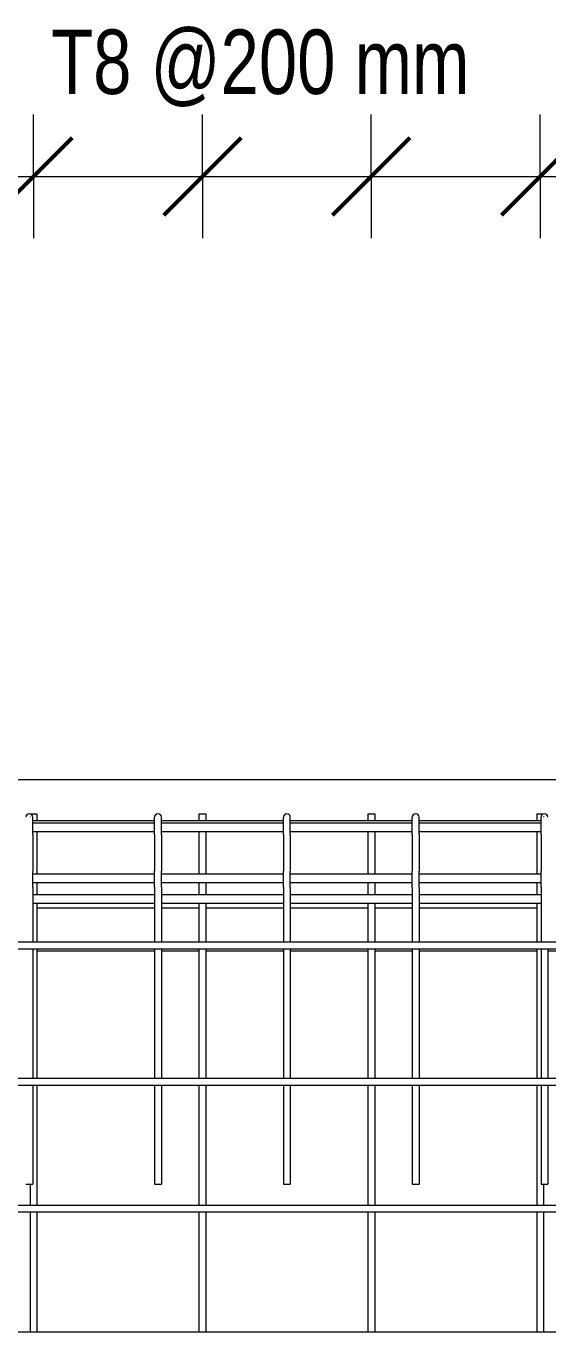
# Model space of a CAD drawing. Header units: millimetres. Extents: x 5559 to 16882, y -798 to 6095.
# Drawn here: x 7594 to 8201, y 2357 to 3877 of the extents above; entities that cross this region are included whole.
import ezdxf

# ---------------------------------------------------------------- set-up
doc = ezdxf.new("R2010")
doc.units = ezdxf.units.MM
for name, color, linetype, lineweight in [('A-ANNO-DIMS', 211, 'Continuous', 9), ('A-ANNO-DIMS-30', 211, 'Continuous', 9), ('S-BEAM', 12, 'Continuous', 18), ('S-RBAR', 171, 'Continuous', 18), ('S-RBAR-IDEN', 171, 'Continuous', 9)]:
    doc.layers.add(name, color=color, linetype=linetype, lineweight=lineweight)
doc.styles.add('Arial', font='arial.ttf', dxfattribs={"height": 120})
doc.styles.add('Nirmala UI Semilight', font='Nirmala UI Semilight.ttf', dxfattribs={"width": 0.8, "height": 75})
doc.dimstyles.new('Arc_Length_-_2_5mm_Arial', dxfattribs={"dimscale": 304.8, "dimtxt": 73.458677, "dimasz": 0.295276, "dimexe": 0.23622, "dimexo": 0.0625, "dimgap": 0.147638, "dimtad": 1, "dimdec": 4, "dimzin": 0, "dimdsep": 46, "dimtxsty": 'Arial', "dimblk1": 'OBLIQUE', "dimblk2": 'OBLIQUE', "dimsah": 1, "dimcen": 0.09, "dimazin": 0, "dimtfac": 1, "dimtdec": 4, "dimtix": 1, "dimtmove": 0, "dimatfit": 3, "dimfxl": 0.23622, "dimfxlon": 1, "dimtvp": 1, "dimtfill": 1, "dimtolj": 1, "dimtzin": 0, "dimarcsym": 2})

# ---------------------------------------------------------------- blocks, each defined once
blk = doc.blocks.new('DIMBLOCK5-Elevation Front Copy 1')
at = {"layer": 'A-ANNO-DIMS-30'}
for p, q in [((7405.6, 3701.9), (7405.6, 3773.9)), ((7602.3, 3701.9), (7602.3, 3773.9)), ((7405.6, 3701.9), (7602.3, 3701.9)), ((7405.6, 3701.9), (7405.6, 3629.9)), ((7602.3, 3701.9), (7602.3, 3629.9))]:
    blk.add_line(p, q, dxfattribs=at)
at = {"layer": 'A-ANNO-DIMS-30', "lineweight": 50}
for p, q in [((7405.6, 3701.9), (7450.6, 3746.9)), ((7602.3, 3701.9), (7647.3, 3746.9)), ((7405.6, 3701.9), (7360.6, 3656.9)), ((7602.3, 3701.9), (7557.3, 3656.9))]:
    blk.add_line(p, q, dxfattribs=at)
blk = doc.blocks.new('_Oblique')
at = {"color": 0, "linetype": 'ByBlock', "lineweight": -2}
blk.add_line((-0.5, -0.5), (0.5, 0.5), dxfattribs=at)
blk = doc.blocks.new('DIMBLOCK6-Elevation Front Copy 1')
at = {"layer": 'A-ANNO-DIMS-30'}
for p, q in [((7602.3, 3701.9), (7602.3, 3773.9)), ((7799, 3701.9), (7799, 3773.9)), ((7602.3, 3701.9), (7799, 3701.9)), ((7602.3, 3701.9), (7602.3, 3629.9)), ((7799, 3701.9), (7799, 3629.9))]:
    blk.add_line(p, q, dxfattribs=at)
at = {"layer": 'A-ANNO-DIMS-30', "lineweight": 50}
for p, q in [((7602.3, 3701.9), (7647.3, 3746.9)), ((7799, 3701.9), (7844, 3746.9)), ((7602.3, 3701.9), (7557.3, 3656.9)), ((7799, 3701.9), (7754, 3656.9))]:
    blk.add_line(p, q, dxfattribs=at)
blk = doc.blocks.new('DIMBLOCK7-Elevation Front Copy 1')
at = {"layer": 'A-ANNO-DIMS-30'}
for p, q in [((7799, 3701.9), (7799, 3773.9)), ((7995.7, 3701.9), (7995.7, 3773.9)), ((7799, 3701.9), (7995.7, 3701.9)), ((7799, 3701.9), (7799, 3629.9)), ((7995.7, 3701.9), (7995.7, 3629.9))]:
    blk.add_line(p, q, dxfattribs=at)
at = {"layer": 'A-ANNO-DIMS-30', "lineweight": 50}
for p, q in [((7799, 3701.9), (7844, 3746.9)), ((7995.7, 3701.9), (8040.7, 3746.9)), ((7799, 3701.9), (7754, 3656.9)), ((7995.7, 3701.9), (7950.7, 3656.9))]:
    blk.add_line(p, q, dxfattribs=at)
blk = doc.blocks.new('DIMBLOCK8-Elevation Front Copy 1')
at = {"layer": 'A-ANNO-DIMS-30'}
for p, q in [((7995.7, 3701.9), (7995.7, 3773.9)), ((8192.4, 3701.9), (8192.4, 3773.9)), ((7995.7, 3701.9), (8192.4, 3701.9)), ((7995.7, 3701.9), (7995.7, 3629.9)), ((8192.4, 3701.9), (8192.4, 3629.9))]:
    blk.add_line(p, q, dxfattribs=at)
at = {"layer": 'A-ANNO-DIMS-30', "lineweight": 50}
for p, q in [((7995.7, 3701.9), (8040.7, 3746.9)), ((8192.4, 3701.9), (8237.4, 3746.9)), ((7995.7, 3701.9), (7950.7, 3656.9)), ((8192.4, 3701.9), (8147.4, 3656.9))]:
    blk.add_line(p, q, dxfattribs=at)
blk = doc.blocks.new('DIMBLOCK9-Elevation Front Copy 1')
at = {"layer": 'A-ANNO-DIMS-30'}
for p, q in [((8192.4, 3701.9), (8192.4, 3773.9)), ((8389.1, 3701.9), (8389.1, 3773.9)), ((8192.4, 3701.9), (8389.1, 3701.9)), ((8192.4, 3701.9), (8192.4, 3629.9)), ((8389.1, 3701.9), (8389.1, 3629.9))]:
    blk.add_line(p, q, dxfattribs=at)
at = {"layer": 'A-ANNO-DIMS-30', "lineweight": 50}
for p, q in [((8192.4, 3701.9), (8237.4, 3746.9)), ((8389.1, 3701.9), (8434.1, 3746.9)), ((8192.4, 3701.9), (8147.4, 3656.9)), ((8389.1, 3701.9), (8344.1, 3656.9))]:
    blk.add_line(p, q, dxfattribs=at)
blk = doc.blocks.new('DIMBLOCK14-Elevation Front Copy 1')
at = {"layer": 'A-ANNO-DIMS-30'}
for p, q in [((6618.9, 3701.9), (6618.9, 3773.9)), ((6815.6, 3701.9), (6815.6, 3773.9)), ((7012.3, 3701.9), (7012.3, 3773.9)), ((7209, 3701.9), (7209, 3773.9)), ((7405.6, 3701.9), (7405.6, 3773.9)), ((7602.3, 3701.9), (7602.3, 3773.9)), ((7799, 3701.9), (7799, 3773.9)), ((7995.7, 3701.9), (7995.7, 3773.9)), ((8192.4, 3701.9), (8192.4, 3773.9)), ((8389.1, 3701.9), (8389.1, 3773.9)), ((8585.8, 3701.9), (8585.8, 3773.9)), ((8782.5, 3701.9), (8782.5, 3773.9)), ((8979.2, 3701.9), (8979.2, 3773.9)), ((9175.9, 3701.9), (9175.9, 3773.9)), ((6618.9, 3701.9), (9175.9, 3701.9)), ((6618.9, 3701.9), (6815.6, 3701.9)), ((6618.9, 3701.9), (6618.9, 3629.9)), ((6815.6, 3701.9), (7012.3, 3701.9)), ((6815.6, 3701.9), (6815.6, 3629.9)), ((7012.3, 3701.9), (7209, 3701.9)), ((7012.3, 3701.9), (7012.3, 3629.9)), ((7209, 3701.9), (7405.6, 3701.9)), ((7209, 3701.9), (7209, 3629.9)), ((7405.6, 3701.9), (7602.3, 3701.9)), ((7405.6, 3701.9), (7405.6, 3629.9)), ((7602.3, 3701.9), (7799, 3701.9)), ((7602.3, 3701.9), (7602.3, 3629.9)), ((7799, 3701.9), (7995.7, 3701.9)), ((7799, 3701.9), (7799, 3629.9)), ((7995.7, 3701.9), (8192.4, 3701.9)), ((7995.7, 3701.9), (7995.7, 3629.9)), ((8192.4, 3701.9), (8389.1, 3701.9)), ((8192.4, 3701.9), (8192.4, 3629.9)), ((8389.1, 3701.9), (8585.8, 3701.9)), ((8389.1, 3701.9), (8389.1, 3629.9)), ((8585.8, 3701.9), (8782.5, 3701.9)), ((8585.8, 3701.9), (8585.8, 3629.9)), ((8782.5, 3701.9), (8979.2, 3701.9)), ((8782.5, 3701.9), (8782.5, 3629.9)), ((8979.2, 3701.9), (9175.9, 3701.9)), ((8979.2, 3701.9), (8979.2, 3629.9)), ((9175.9, 3701.9), (9175.9, 3629.9))]:
    blk.add_line(p, q, dxfattribs=at)
at = {"layer": 'A-ANNO-DIMS-30', "lineweight": 50}
for p, q in [((6618.9, 3701.9), (6663.9, 3746.9)), ((6815.6, 3701.9), (6860.6, 3746.9)), ((7012.3, 3701.9), (7057.3, 3746.9)), ((7209, 3701.9), (7254, 3746.9)), ((7405.6, 3701.9), (7450.6, 3746.9)), ((7602.3, 3701.9), (7647.3, 3746.9)), ((7799, 3701.9), (7844, 3746.9)), ((7995.7, 3701.9), (8040.7, 3746.9)), ((8192.4, 3701.9), (8237.4, 3746.9)), ((8389.1, 3701.9), (8434.1, 3746.9)), ((8585.8, 3701.9), (8630.8, 3746.9)), ((8782.5, 3701.9), (8827.5, 3746.9)), ((8979.2, 3701.9), (9024.2, 3746.9)), ((9175.9, 3701.9), (9220.9, 3746.9)), ((6618.9, 3701.9), (6573.9, 3656.9)), ((6815.6, 3701.9), (6770.6, 3656.9)), ((7012.3, 3701.9), (6967.3, 3656.9)), ((7209, 3701.9), (7164, 3656.9)), ((7405.6, 3701.9), (7360.6, 3656.9)), ((7602.3, 3701.9), (7557.3, 3656.9)), ((7799, 3701.9), (7754, 3656.9)), ((7995.7, 3701.9), (7950.7, 3656.9)), ((8192.4, 3701.9), (8147.4, 3656.9)), ((8389.1, 3701.9), (8344.1, 3656.9)), ((8585.8, 3701.9), (8540.8, 3656.9)), ((8782.5, 3701.9), (8737.5, 3656.9)), ((8979.2, 3701.9), (8934.2, 3656.9)), ((9175.9, 3701.9), (9130.9, 3656.9))]:
    blk.add_line(p, q, dxfattribs=at)
blk = doc.blocks.new('_None')

msp = doc.modelspace()

# ---------------------------------------------------------------- linework, layer by layer
at = {"layer": 'S-BEAM'}
for p, q in [((7147.63934, 3000), (8647.63934, 3000)), ((7743.37484, 2850), (7606.33597, 2850)), ((7795.02828, 2850), (7751.37834, 2850)), ((7893.37484, 2850), (7803.02828, 2850)), ((7991.72059, 2850), (7901.37834, 2850)), ((8043.37484, 2850), (7999.72059, 2850)), ((8188.4129, 2850), (8051.37834, 2850)), ((7743.37484, 2800), (7606.33597, 2800)), ((7795.02828, 2800), (7751.37558, 2800)), ((7893.37484, 2800), (7803.02828, 2800)), ((7991.72059, 2800), (7901.37558, 2800)), ((8043.37484, 2800), (7999.72059, 2800)), ((8188.4129, 2800), (8051.37558, 2800)), ((8343.37484, 2800), (8201.37558, 2800))]:
    msp.add_line(p, q, dxfattribs=at)
at = {"layer": 'S-RBAR'}
for p, q in [((7598.33597, 2960), (7606.33597, 2960)), ((7598.33597, 2956.40018), (7598.33597, 2956)), ((7743.381, 2951.69579), (7601.381, 2951.69579)), ((7743.38112, 2949.08054), (7601.38112, 2949.08054)), ((7606.33597, 2960), (7606.33597, 2951.69579)), ((7893.381, 2951.69579), (7751.381, 2951.69579)), ((7893.38112, 2949.08054), (7751.38112, 2949.08054)), ((7795.02828, 2960), (7795.02828, 2951.69579)), ((7795.02828, 2960), (7803.02828, 2960)), ((7803.02828, 2960), (7803.02828, 2951.69579)), ((8043.381, 2951.69579), (7901.381, 2951.69579)), ((8043.38112, 2949.08054), (7901.38112, 2949.08054)), ((7991.72059, 2960), (7991.72059, 2951.69579)), ((7991.72059, 2960), (7999.72059, 2960)), ((7999.72059, 2960), (7999.72059, 2951.69579)), ((8193.381, 2951.69579), (8051.381, 2951.69579)), ((8193.38112, 2949.08054), (8051.38112, 2949.08054)), ((8188.4129, 2960), (8188.4129, 2951.69579)), ((8188.4129, 2960), (8196.4129, 2960)), ((8196.4129, 2956.65336), (8196.4129, 2956)), ((7743.3813, 2939.08054), (7601.3813, 2939.08054)), ((7601.38133, 2936), (7601.38133, 2893.33011)), ((7606.33597, 2939.08054), (7606.33597, 2889.59867)), ((7743.38133, 2936), (7743.38133, 2893.33011)), ((7893.3813, 2939.08054), (7751.3813, 2939.08054)), ((7751.38133, 2936), (7751.38133, 2893.33011)), ((7795.02828, 2939.08054), (7795.02828, 2889.59867)), ((7803.02828, 2939.08054), (7803.02828, 2889.59867)), ((7893.38133, 2936), (7893.38133, 2893.33011)), ((8043.3813, 2939.08054), (7901.3813, 2939.08054)), ((7901.38133, 2936), (7901.38133, 2893.33011)), ((7991.72059, 2939.08054), (7991.72059, 2889.59867)), ((7999.72059, 2939.08054), (7999.72059, 2889.59867)), ((8043.38133, 2936), (8043.38133, 2893.33011)), ((8193.3813, 2939.08054), (8051.3813, 2939.08054)), ((8051.38133, 2936), (8051.38133, 2893.33011)), ((8188.4129, 2939.08054), (8188.4129, 2889.59867)), ((8193.38133, 2936), (8193.38133, 2893.33011)), ((7743.38128, 2889.59867), (7601.38128, 2889.59867)), ((7893.38128, 2889.59867), (7751.38128, 2889.59867)), ((8043.38128, 2889.59867), (7901.38128, 2889.59867)), ((8193.38128, 2889.59867), (8051.38128, 2889.59867)), ((7601.38083, 2874.76017), (7601.37608, 2827.41792)), ((7743.38107, 2879.59867), (7601.38107, 2879.59867)), ((7606.33597, 2879.59867), (7606.33597, 2865.70171)), ((7743.38083, 2874.76058), (7743.37608, 2827.41873)), ((7751.38083, 2874.76017), (7751.37608, 2827.41792)), ((7893.38107, 2879.59867), (7751.38107, 2879.59867)), ((7795.02828, 2879.59867), (7795.02828, 2865.70171)), ((7803.02828, 2879.59867), (7803.02828, 2865.70171)), ((7893.38083, 2874.76058), (7893.37608, 2827.41873)), ((7901.38083, 2874.76017), (7901.37608, 2827.41792)), ((8043.38107, 2879.59867), (7901.38107, 2879.59867)), ((7991.72059, 2879.59867), (7991.72059, 2865.70171)), ((7999.72059, 2879.59867), (7999.72059, 2865.70171)), ((8043.38083, 2874.76058), (8043.37608, 2827.41873)), ((8051.38083, 2874.76017), (8051.37608, 2827.41792)), ((8193.38107, 2879.59867), (8051.38107, 2879.59867)), ((8188.4129, 2879.59867), (8188.4129, 2865.70171)), ((8193.38082, 2874.76058), (8193.37608, 2827.41873)), ((7743.37992, 2865.70171), (7601.37992, 2865.70171)), ((7893.37992, 2865.70171), (7751.37992, 2865.70171)), ((8043.37992, 2865.70171), (7901.37992, 2865.70171)), ((8193.37992, 2865.70171), (8051.37992, 2865.70171)), ((7743.37892, 2855.70171), (7601.37892, 2855.70171)), ((7606.33597, 2855.70171), (7606.33597, 2810.9297)), ((7893.37892, 2855.70171), (7751.37892, 2855.70171)), ((7795.02828, 2855.70171), (7795.02828, 2810.9297)), ((7803.02828, 2855.70171), (7803.02828, 2810.9297)), ((8043.37892, 2855.70171), (7901.37892, 2855.70171)), ((7991.72059, 2855.70171), (7991.72059, 2810.9297)), ((7999.72059, 2855.70171), (7999.72059, 2810.9297)), ((8193.37892, 2855.70171), (8051.37892, 2855.70171)), ((8188.4129, 2855.70171), (8188.4129, 2810.9297)), ((6586.37808, 2810.9297), (9208.37808, 2810.9297)), ((6586.37808, 2802.9297), (9208.37808, 2802.9297)), ((7601.37558, 2802.9297), (7601.37558, 2652.09571)), ((7606.33597, 2802.9297), (7606.33597, 2652.09571)), ((7743.37558, 2802.9297), (7743.37558, 2652.09571)), ((7751.37558, 2802.9297), (7751.37558, 2652.09571)), ((7795.02828, 2802.9297), (7795.02828, 2652.09571)), ((7803.02828, 2802.9297), (7803.02828, 2652.09571)), ((7893.37558, 2802.9297), (7893.37558, 2652.09571)), ((7901.37558, 2802.9297), (7901.37558, 2652.09571)), ((7991.72059, 2802.9297), (7991.72059, 2652.09571)), ((7999.72059, 2802.9297), (7999.72059, 2652.09571)), ((8043.37558, 2802.9297), (8043.37558, 2652.09571)), ((8051.37558, 2802.9297), (8051.37558, 2652.09571)), ((8188.4129, 2802.9297), (8188.4129, 2652.09571)), ((8193.37558, 2802.9297), (8193.37558, 2652.09571)), ((8201.37558, 2802.9297), (8201.37558, 2652.09571)), ((7152.44717, 2652.09571), (8640.37928, 2652.09571)), ((7167.11828, 2644.09571), (8627.70985, 2644.09571)), ((7601.37558, 2644.09571), (7601.37558, 2528.9525)), ((7606.33597, 2644.09571), (7606.33597, 2504.51173)), ((7743.37558, 2644.09571), (7743.37558, 2528.9525)), ((7751.37558, 2644.09571), (7751.37558, 2528.9525)), ((7795.02828, 2644.09571), (7795.02828, 2504.51173)), ((7803.02828, 2644.09571), (7803.02828, 2504.51173)), ((7893.37558, 2644.09571), (7893.37558, 2528.9525)), ((7901.37558, 2644.09571), (7901.37558, 2528.9525)), ((7991.72059, 2644.09571), (7991.72059, 2504.51173)), ((7999.72059, 2644.09571), (7999.72059, 2504.51173)), ((8043.37558, 2644.09571), (8043.37558, 2528.9525)), ((8051.37558, 2644.09571), (8051.37558, 2528.9525)), ((8188.4129, 2644.09571), (8188.4129, 2504.51173)), ((8193.37558, 2644.09571), (8193.37558, 2528.9525)), ((8201.37558, 2644.09571), (8201.37558, 2528.9525)), ((7593.37558, 2528.9525), (7601.37558, 2528.9525)), ((7598.33597, 2528.9525), (7598.33597, 2504.51173)), ((7743.37558, 2528.9525), (7751.37558, 2528.9525)), ((7893.37558, 2528.9525), (7901.37558, 2528.9525)), ((8043.37558, 2528.9525), (8051.37558, 2528.9525)), ((8193.37558, 2528.9525), (8201.37558, 2528.9525)), ((8196.4129, 2528.9525), (8196.4129, 2504.51173)), ((7152.44717, 2504.51173), (8640.37928, 2504.51173)), ((7152.44717, 2496.51173), (8640.37928, 2496.51173)), ((7598.33597, 2496.51173), (7598.33597, 2356.92774)), ((7606.33597, 2496.51173), (7606.33597, 2356.92774)), ((7795.02828, 2496.51173), (7795.02828, 2356.92774)), ((7803.02828, 2496.51173), (7803.02828, 2356.92774)), ((7991.72059, 2496.51173), (7991.72059, 2356.92774)), ((7999.72059, 2496.51173), (7999.72059, 2356.92774)), ((8188.4129, 2496.51173), (8188.4129, 2356.92774)), ((8196.4129, 2496.51173), (8196.4129, 2356.92774)), ((6586.37808, 2356.92774), (9208.37808, 2356.92774))]:
    msp.add_line(p, q, dxfattribs=at)
for centre, start, end in [((7597.38053, 2956), 0, 180), ((7597.37564, 2956), 120, 150), ((7597.37564, 2956), 30, 60), ((7747.37564, 2956), 165, 180), ((7747.38053, 2956), 0, 180), ((7747.37564, 2956), 120, 150), ((7747.37564, 2956), 30, 60), ((7897.37564, 2956), 165, 180), ((7897.38053, 2956), 0, 180), ((7897.37564, 2956), 120, 150), ((7897.37564, 2956), 30, 60), ((8047.37564, 2956), 165, 180), ((8047.38053, 2956), 0, 180), ((8047.37564, 2956), 120, 150), ((8047.37564, 2956), 30, 60), ((8197.37564, 2956), 165, 180), ((8197.38053, 2956), 0, 180), ((8197.37564, 2956), 120, 150), ((8197.37564, 2956), 30, 60)]:
    msp.add_arc(centre, 4, start, end, dxfattribs=at)
for centre, start_param, end_param in [((7601.38053, 2936), 4.7123889804, 6.2831853072), ((7743.38053, 2936), 4.7123889804, 6.2831853072), ((7751.38053, 2936), 4.7123889804, 6.2831853072), ((7893.38053, 2936), 4.7123889804, 6.2831853072), ((7901.38053, 2936), 4.7123889804, 6.2831853072), ((8043.38053, 2936), 4.7123889804, 6.2831853072), ((8051.38053, 2936), 4.7123889804, 6.2831853072), ((8193.38053, 2936), 4.7123889804, 6.2831853072), ((7601.38053, 2893.33011), 3.5220990307, 4.7123889804), ((7743.38053, 2893.33011), 3.5220990304, 4.7123889804), ((7751.38053, 2893.33011), 3.5220990304, 4.7123889804), ((7893.38053, 2893.33011), 3.5220990322, 4.7123889804), ((7901.38053, 2893.33011), 3.5220990318, 4.7123889804), ((8043.38053, 2893.33011), 3.5220990311, 4.7123889804), ((8051.38053, 2893.33011), 3.5220990311, 4.7123889804), ((8193.38053, 2893.33011), 3.5220990314, 4.7123889804), ((7601.37638, 2808.84879), 0.3805063771, 1.4603451299), ((7743.37638, 2808.84879), 0.3805063773, 1.4603451299), ((7751.37638, 2808.84879), 0.3805063769, 1.4603451297), ((7893.37638, 2808.84879), 0.3805063771, 1.4603451298), ((7901.37638, 2808.84879), 0.3805063771, 1.4603451301), ((8043.37638, 2808.84879), 0.3805063773, 1.4603451297), ((8051.37638, 2808.84879), 0.3805063777, 1.4603451299), ((8193.37638, 2808.84879), 0.3805063775, 1.4603451299)]:
    msp.add_ellipse(centre, major_axis=(0, 20), ratio=0.0000400737, start_param=start_param, end_param=end_param, dxfattribs=at)

# ---------------------------------------------------------------- texts
at = {"layer": 'S-RBAR-IDEN', "insert": (7622.7883, 3872.87466), "char_height": 75, "width": 594.53145, "attachment_point": 1, "style": 'Nirmala UI Semilight'}
msp.add_mtext('T8 @200 mm', dxfattribs=at)

# ---------------------------------------------------------------- dimensions: what is measured, and where the dimension line sits
at = {"layer": 'A-ANNO-DIMS'}
for base, p1, p2, text, override, picture, middle in [((9175.87444, 3701.90666), (6618.87443, 3629.90666), (9175.87444, 3629.90666), '2557', {"dimpost": '<>', "dimblk1": 'None', "dimblk2": 'None', "dimsah": 1, "dimfxl": 2557.000002}, 'DIMBLOCK14-Elevation Front Copy 1', (7897.37444, 3808.17542)), ((7602.33597, 3701.90666), (7405.64367, 3629.90666), (7602.33597, 3629.90666), ' ', {"dimpost": '<>', "dimfxl": 196.692308}, 'DIMBLOCK5-Elevation Front Copy 1', (7503.98982, 3701.90666)), ((7799.02828, 3701.90666), (7602.33597, 3629.90666), (7799.02828, 3629.90666), ' ', {"dimpost": '<>', "dimfxl": 196.692308}, 'DIMBLOCK6-Elevation Front Copy 1', (7700.68213, 3701.90666)), ((7995.72059, 3701.90666), (7799.02828, 3629.90666), (7995.72059, 3629.90666), ' ', {"dimpost": '<>', "dimfxl": 196.692308}, 'DIMBLOCK7-Elevation Front Copy 1', (7897.37444, 3701.90666)), ((8192.4129, 3701.90666), (7995.72059, 3629.90666), (8192.4129, 3629.90666), ' ', {"dimpost": '<>', "dimfxl": 196.692308}, 'DIMBLOCK8-Elevation Front Copy 1', (8094.06674, 3701.90666)), ((8389.10521, 3701.90666), (8192.4129, 3629.90666), (8389.10521, 3629.90666), ' ', {"dimpost": '<>', "dimfxl": 196.692308}, 'DIMBLOCK9-Elevation Front Copy 1', (8290.75905, 3701.90666))]:
    dim = msp.add_linear_dim(base=base, p1=p1, p2=p2, text=text, dimstyle='Arc_Length_-_2_5mm_Arial', override=override, dxfattribs=at)
    dim.commit()
    dim.dimension.update_dxf_attribs({"geometry": picture, "text_midpoint": middle})

doc.saveas('drawing.dxf')
